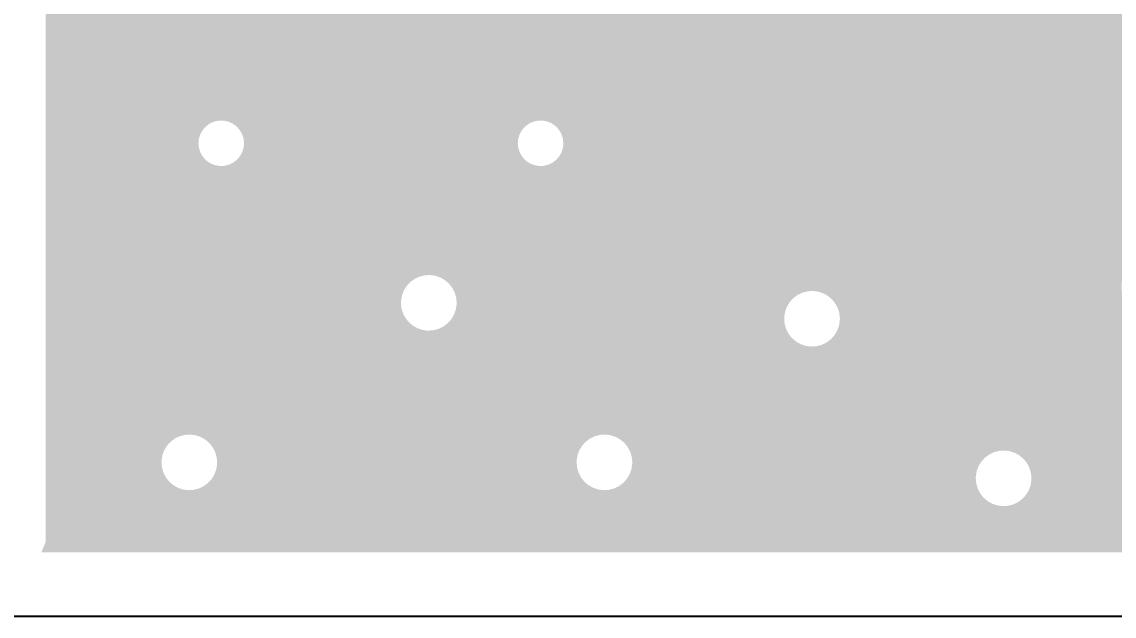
# Model space of a CAD drawing. Extents: x 295 to 953, y 10 to 290.
# Drawn here: x 565.7 to 622.2, y 71 to 101.8 of the extents above; entities that cross this region are included whole.
import ezdxf

# ---------------------------------------------------------------- set-up
doc = ezdxf.new("R2010")
doc.units = 0
doc.header["$LTSCALE"] = 5
doc.header["$MEASUREMENT"] = 0
doc.layers.add('6', color=6, linetype='CONTINUOUS', lineweight=13)
doc.layers.add('PWR1', color=7, linetype='CONTINUOUS')
doc.styles.add('굴림체', font='')
doc.styles.get('굴림체').set_extended_font_data('GulimChe')

msp = doc.modelspace()

# ---------------------------------------------------------------- linework, layer by layer
at = {"layer": 'PWR1'}
msp.add_line((529.277, 71), (763.276, 71), dxfattribs=at)
for points in [[(566.926, 96.642), (566.926, 102.389), (716.177, 96.642), (716.177, 102.389)], [(566.926, 96.638), (566.926, 96.642), (575.861, 96.638), (576.111, 96.642)], [(566.926, 96.581), (566.926, 96.638), (575.619, 96.581), (575.861, 96.638)], [(566.926, 96.474), (566.926, 96.581), (575.393, 96.474), (575.619, 96.581)], [(576.133, 96.638), (576.111, 96.642), (592.371, 96.638), (592.621, 96.642)], [(576.355, 96.594), (576.133, 96.638), (592.185, 96.594), (592.371, 96.638)], [(576.385, 96.581), (576.355, 96.594), (592.129, 96.581), (592.185, 96.594)], [(576.584, 96.496), (576.385, 96.581), (591.948, 96.496), (592.129, 96.581)], [(592.865, 96.594), (592.621, 96.642), (716.177, 96.594), (716.177, 96.642)], [(593.094, 96.496), (592.865, 96.594), (716.177, 96.496), (716.177, 96.594)], [(566.926, 96.323), (566.926, 96.474), (575.196, 96.323), (575.393, 96.474)], [(566.926, 96.133), (566.926, 96.323), (575.034, 96.133), (575.196, 96.323)], [(566.926, 95.914), (566.926, 96.133), (574.916, 95.914), (575.034, 96.133)], [(576.614, 96.474), (576.584, 96.496), (591.903, 96.474), (591.948, 96.496)], [(576.787, 96.351), (576.614, 96.474), (591.742, 96.351), (591.903, 96.474)], [(576.813, 96.323), (576.787, 96.351), (591.706, 96.323), (591.742, 96.351)], [(576.956, 96.167), (576.813, 96.323), (591.573, 96.167), (591.706, 96.323)], [(576.975, 96.133), (576.956, 96.167), (591.544, 96.133), (591.573, 96.167)], [(577.081, 95.952), (576.975, 96.133), (591.446, 95.952), (591.544, 96.133)], [(593.297, 96.351), (593.094, 96.496), (716.177, 96.351), (716.177, 96.496)], [(593.466, 96.167), (593.297, 96.351), (716.177, 96.167), (716.177, 96.351)], [(593.591, 95.952), (593.466, 96.167), (716.177, 95.952), (716.177, 96.167)], [(566.926, 95.675), (566.926, 95.914), (574.846, 95.675), (574.916, 95.914)], [(566.926, 95.468), (566.926, 95.675), (574.828, 95.468), (574.846, 95.675)], [(566.926, 95.22), (566.926, 95.468), (574.854, 95.22), (574.828, 95.468)], [(577.094, 95.914), (577.081, 95.952), (591.426, 95.914), (591.446, 95.952)], [(577.159, 95.716), (577.094, 95.914), (591.368, 95.716), (591.426, 95.914)], [(577.164, 95.675), (577.159, 95.716), (591.356, 95.675), (591.368, 95.716)], [(577.186, 95.468), (577.164, 95.675), (591.338, 95.468), (591.356, 95.675)], [(577.167, 95.261), (577.186, 95.468), (591.36, 95.261), (591.338, 95.468)], [(593.669, 95.716), (593.591, 95.952), (716.177, 95.716), (716.177, 95.952)], [(593.696, 95.468), (593.669, 95.716), (716.177, 95.468), (716.177, 95.716)], [(593.677, 95.261), (593.696, 95.468), (716.177, 95.261), (716.177, 95.468)], [(566.926, 94.983), (566.926, 95.22), (574.932, 94.983), (574.854, 95.22)], [(566.926, 94.768), (566.926, 94.983), (575.058, 94.768), (574.932, 94.983)], [(576.98, 94.802), (577.077, 94.983), (591.548, 94.802), (591.442, 94.983)], [(577.077, 94.983), (577.098, 95.022), (591.442, 94.983), (591.43, 95.022)], [(577.098, 95.022), (577.155, 95.22), (591.43, 95.022), (591.364, 95.22)], [(577.155, 95.22), (577.167, 95.261), (591.364, 95.22), (591.36, 95.261)], [(593.49, 94.802), (593.608, 95.022), (716.177, 94.802), (716.177, 95.022)], [(593.608, 95.022), (593.677, 95.261), (716.177, 95.022), (716.177, 95.261)], [(566.926, 94.584), (566.926, 94.768), (575.226, 94.584), (575.058, 94.768)], [(566.926, 94.44), (566.926, 94.584), (575.429, 94.44), (575.226, 94.584)], [(566.926, 94.342), (566.926, 94.44), (575.658, 94.342), (575.429, 94.44)], [(566.926, 94.294), (566.926, 94.342), (575.903, 94.294), (575.658, 94.342)], [(576.152, 94.298), (576.339, 94.342), (592.391, 94.298), (592.168, 94.342)], [(576.339, 94.342), (576.395, 94.355), (592.168, 94.342), (592.138, 94.355)], [(576.395, 94.355), (576.575, 94.44), (592.138, 94.355), (591.939, 94.44)], [(576.575, 94.44), (576.62, 94.461), (591.939, 94.44), (591.91, 94.461)], [(576.62, 94.461), (576.781, 94.584), (591.91, 94.461), (591.736, 94.584)], [(576.781, 94.584), (576.818, 94.613), (591.736, 94.584), (591.71, 94.613)], [(576.818, 94.613), (576.951, 94.768), (591.71, 94.613), (591.568, 94.768)], [(576.951, 94.768), (576.98, 94.802), (591.568, 94.768), (591.548, 94.802)], [(592.662, 94.298), (592.905, 94.355), (716.177, 94.298), (716.177, 94.355)], [(592.905, 94.355), (593.13, 94.461), (716.177, 94.355), (716.177, 94.461)], [(593.13, 94.461), (593.328, 94.613), (716.177, 94.461), (716.177, 94.613)], [(593.328, 94.613), (593.49, 94.802), (716.177, 94.613), (716.177, 94.802)], [(566.926, 92.991), (566.926, 94.294), (716.177, 92.991), (716.177, 94.294)], [(575.903, 94.294), (576.152, 94.298), (592.413, 94.294), (592.391, 94.298)], [(592.413, 94.294), (592.662, 94.298), (716.177, 94.294), (716.177, 94.298)], [(566.926, 90.515), (566.926, 92.991), (716.177, 90.515), (716.177, 92.991)], [(566.926, 90.511), (566.926, 90.515), (641.079, 90.511), (641.193, 90.515)], [(566.926, 90.502), (566.926, 90.511), (640.965, 90.502), (641.079, 90.511)], [(566.926, 90.487), (566.926, 90.502), (640.852, 90.487), (640.965, 90.502)], [(566.926, 90.467), (566.926, 90.487), (640.739, 90.467), (640.852, 90.487)], [(566.926, 90.443), (566.926, 90.467), (640.627, 90.443), (640.739, 90.467)], [(566.926, 90.413), (566.926, 90.443), (640.517, 90.413), (640.627, 90.443)], [(566.926, 90.378), (566.926, 90.413), (640.408, 90.378), (640.517, 90.413)], [(566.926, 90.337), (566.926, 90.378), (640.301, 90.337), (640.408, 90.378)], [(566.926, 90.293), (566.926, 90.337), (640.196, 90.293), (640.301, 90.337)], [(566.926, 90.243), (566.926, 90.293), (640.093, 90.243), (640.196, 90.293)], [(566.926, 90.198), (566.926, 90.243), (640.01, 90.198), (640.093, 90.243)], [(566.926, 90.174), (566.926, 90.198), (624.388, 90.174), (624.725, 90.198)], [(566.926, 90.097), (566.926, 90.174), (624.059, 90.097), (624.388, 90.174)], [(566.926, 89.97), (566.926, 90.097), (623.747, 89.97), (624.059, 90.097)], [(566.926, 89.796), (566.926, 89.97), (623.457, 89.796), (623.747, 89.97)], [(566.926, 89.58), (566.926, 89.796), (623.199, 89.58), (623.457, 89.796)], [(566.926, 89.325), (566.926, 89.58), (622.977, 89.325), (623.199, 89.58)], [(566.926, 89.039), (566.926, 89.325), (622.798, 89.039), (622.977, 89.325)], [(566.926, 88.729), (566.926, 89.039), (622.665, 88.729), (622.798, 89.039)], [(566.926, 88.651), (566.926, 88.729), (622.646, 88.651), (622.665, 88.729)], [(566.926, 88.635), (566.926, 88.651), (586.518, 88.635), (586.793, 88.651)], [(566.926, 88.567), (566.926, 88.635), (586.251, 88.567), (586.518, 88.635)], [(566.926, 88.45), (566.926, 88.567), (586.002, 88.45), (586.251, 88.567)], [(566.926, 88.287), (566.926, 88.45), (585.779, 88.287), (586.002, 88.45)], [(566.926, 88.084), (566.926, 88.287), (585.592, 88.084), (585.779, 88.287)], [(587.066, 88.615), (586.793, 88.651), (622.636, 88.615), (622.646, 88.651)], [(587.327, 88.527), (587.066, 88.615), (622.614, 88.527), (622.636, 88.615)], [(587.547, 88.402), (587.327, 88.527), (622.583, 88.402), (622.614, 88.527)], [(587.566, 88.391), (587.547, 88.402), (622.582, 88.391), (622.583, 88.402)], [(587.775, 88.211), (587.566, 88.391), (622.566, 88.211), (622.582, 88.391)], [(587.913, 88.038), (587.775, 88.211), (622.552, 88.038), (622.566, 88.211)], [(566.926, 87.85), (566.926, 88.084), (585.447, 87.85), (585.592, 88.084)], [(566.926, 87.593), (566.926, 87.85), (585.35, 87.593), (585.447, 87.85)], [(566.926, 87.321), (566.926, 87.593), (585.303, 87.321), (585.35, 87.593)], [(587.947, 87.996), (587.913, 88.038), (622.555, 87.996), (622.552, 88.038)], [(588.035, 87.826), (587.947, 87.996), (622.568, 87.826), (622.555, 87.996)], [(588.043, 87.81), (588.035, 87.826), (606.33, 87.81), (606.605, 87.826)], [(588.073, 87.751), (588.043, 87.81), (606.099, 87.751), (606.33, 87.81)], [(588.076, 87.742), (588.073, 87.751), (606.063, 87.742), (606.099, 87.751)], [(588.111, 87.624), (588.076, 87.742), (605.814, 87.624), (606.063, 87.742)], [(588.152, 87.487), (588.111, 87.624), (605.627, 87.487), (605.814, 87.624)], [(606.878, 87.789), (606.605, 87.826), (622.571, 87.789), (622.568, 87.826)], [(607.137, 87.702), (606.878, 87.789), (622.578, 87.702), (622.571, 87.789)], [(607.139, 87.701), (607.137, 87.702), (622.578, 87.701), (622.578, 87.702)], [(607.378, 87.565), (607.139, 87.701), (622.611, 87.565), (622.578, 87.701)], [(607.587, 87.386), (607.378, 87.565), (622.654, 87.386), (622.611, 87.565)], [(566.926, 87.213), (566.926, 87.321), (585.299, 87.213), (585.303, 87.321)], [(566.926, 86.939), (566.926, 87.213), (585.325, 86.939), (585.299, 87.213)], [(588.127, 86.833), (588.16, 87.025), (605.187, 86.833), (605.259, 87.025)], [(588.154, 87.461), (588.152, 87.487), (605.591, 87.461), (605.627, 87.487)], [(588.174, 87.259), (588.154, 87.461), (605.404, 87.259), (605.591, 87.461)], [(588.16, 87.025), (588.174, 87.104), (605.259, 87.025), (605.309, 87.104)], [(588.178, 87.213), (588.174, 87.259), (605.376, 87.213), (605.404, 87.259)], [(588.174, 87.104), (588.178, 87.213), (605.309, 87.104), (605.376, 87.213)], [(607.597, 87.374), (607.587, 87.386), (622.657, 87.374), (622.654, 87.386)], [(607.759, 87.17), (607.597, 87.374), (622.741, 87.17), (622.657, 87.374)], [(607.815, 87.062), (607.759, 87.17), (622.785, 87.062), (622.741, 87.17)], [(607.885, 86.926), (607.815, 87.062), (622.868, 86.926), (622.785, 87.062)], [(566.926, 86.674), (566.926, 86.939), (585.403, 86.674), (585.325, 86.939)], [(566.926, 86.43), (566.926, 86.674), (585.53, 86.43), (585.403, 86.674)], [(566.926, 86.214), (566.926, 86.43), (585.701, 86.214), (585.53, 86.43)], [(587.913, 86.387), (587.98, 86.496), (605.111, 86.387), (605.115, 86.496)], [(587.98, 86.496), (588.029, 86.575), (605.115, 86.496), (605.128, 86.575)], [(588.029, 86.575), (588.102, 86.767), (605.128, 86.575), (605.162, 86.767)], [(588.102, 86.767), (588.127, 86.833), (605.162, 86.767), (605.187, 86.833)], [(607.931, 86.773), (607.885, 86.926), (622.961, 86.773), (622.868, 86.926)], [(607.964, 86.662), (607.931, 86.773), (623.056, 86.662), (622.961, 86.773)], [(607.978, 86.516), (607.964, 86.662), (623.179, 86.516), (623.056, 86.662)], [(607.99, 86.387), (607.978, 86.516), (623.329, 86.387), (623.179, 86.516)], [(566.926, 86.035), (566.926, 86.214), (585.91, 86.035), (585.701, 86.214)], [(566.926, 85.899), (566.926, 86.035), (586.15, 85.899), (585.91, 86.035)], [(566.926, 85.811), (566.926, 85.899), (586.411, 85.811), (586.15, 85.899)], [(586.959, 85.79), (587.189, 85.849), (605.246, 85.79), (605.215, 85.849)], [(587.189, 85.849), (587.226, 85.858), (605.215, 85.849), (605.212, 85.858)], [(587.226, 85.858), (587.475, 85.976), (605.212, 85.858), (605.178, 85.976)], [(587.475, 85.976), (587.662, 86.113), (605.178, 85.976), (605.137, 86.113)], [(587.662, 86.113), (587.697, 86.139), (605.137, 86.113), (605.134, 86.139)], [(587.697, 86.139), (587.884, 86.341), (605.134, 86.139), (605.115, 86.341)], [(587.884, 86.341), (587.913, 86.387), (605.115, 86.341), (605.111, 86.387)], [(607.864, 85.809), (607.883, 85.861), (640.143, 85.809), (640.041, 85.861)], [(607.883, 85.861), (607.89, 85.879), (640.041, 85.861), (640.01, 85.879)], [(607.89, 85.879), (607.901, 85.907), (624.698, 85.879), (624.361, 85.907)], [(607.901, 85.907), (607.931, 85.988), (624.361, 85.907), (624.034, 85.988)], [(607.931, 85.988), (607.939, 86.007), (624.034, 85.988), (623.987, 86.007)], [(607.939, 86.007), (607.958, 86.119), (623.987, 86.007), (623.722, 86.119)], [(607.958, 86.119), (607.986, 86.279), (623.722, 86.119), (623.463, 86.279)], [(607.986, 86.279), (607.987, 86.296), (623.463, 86.279), (623.435, 86.296)], [(607.987, 86.296), (607.99, 86.387), (623.435, 86.296), (623.329, 86.387)], [(566.926, 85.774), (566.926, 85.811), (586.684, 85.774), (586.411, 85.811)], [(566.926, 85.604), (566.926, 85.774), (605.342, 85.604), (605.254, 85.774)], [(566.926, 85.389), (566.926, 85.604), (605.513, 85.389), (605.342, 85.604)], [(566.926, 85.209), (566.926, 85.389), (605.722, 85.209), (605.513, 85.389)], [(586.684, 85.774), (586.959, 85.79), (605.254, 85.774), (605.246, 85.79)], [(607.42, 85.248), (607.509, 85.313), (703.084, 85.248), (702.928, 85.313)], [(607.509, 85.313), (607.57, 85.379), (702.928, 85.313), (702.772, 85.379)], [(607.57, 85.379), (607.696, 85.516), (702.772, 85.379), (702.551, 85.516)], [(607.696, 85.516), (607.721, 85.556), (702.551, 85.516), (702.485, 85.556)], [(607.721, 85.556), (607.725, 85.562), (702.485, 85.556), (702.479, 85.562)], [(607.725, 85.562), (607.726, 85.563), (641.249, 85.562), (641.135, 85.563)], [(607.726, 85.563), (607.73, 85.57), (641.135, 85.563), (641.021, 85.57)], [(607.73, 85.57), (607.737, 85.582), (641.021, 85.57), (640.907, 85.582)], [(607.737, 85.582), (607.748, 85.599), (640.907, 85.582), (640.794, 85.599)], [(607.748, 85.599), (607.762, 85.621), (640.794, 85.599), (640.682, 85.621)], [(607.762, 85.621), (607.779, 85.649), (640.682, 85.621), (640.571, 85.649)], [(607.779, 85.649), (607.799, 85.681), (640.571, 85.649), (640.461, 85.681)], [(607.799, 85.681), (607.822, 85.719), (640.461, 85.681), (640.353, 85.719)], [(607.822, 85.719), (607.841, 85.75), (640.353, 85.719), (640.276, 85.75)], [(607.841, 85.75), (607.846, 85.762), (640.276, 85.75), (640.247, 85.762)], [(607.846, 85.762), (607.864, 85.809), (640.247, 85.762), (640.143, 85.809)], [(566.926, 85.073), (566.926, 85.209), (605.962, 85.073), (605.722, 85.209)], [(566.926, 84.985), (566.926, 85.073), (606.223, 84.985), (605.962, 85.073)], [(566.926, 84.949), (566.926, 84.985), (606.496, 84.949), (606.223, 84.985)], [(566.926, 82.854), (566.926, 84.949), (716.177, 82.854), (716.177, 84.949)], [(606.496, 84.949), (606.771, 84.965), (716.177, 84.949), (716.177, 84.965)], [(606.771, 84.965), (607.038, 85.033), (716.177, 84.965), (716.177, 85.033)], [(607.038, 85.033), (607.263, 85.139), (716.177, 85.033), (716.177, 85.139)], [(607.263, 85.139), (607.287, 85.15), (703.748, 85.139), (703.615, 85.15)], [(607.287, 85.15), (607.311, 85.168), (703.615, 85.15), (703.411, 85.168)], [(607.311, 85.168), (607.42, 85.248), (703.411, 85.168), (703.084, 85.248)], [(566.926, 82.83), (566.926, 82.854), (703.438, 82.83), (703.775, 82.854)], [(566.926, 82.753), (566.926, 82.83), (703.109, 82.753), (703.438, 82.83)], [(566.926, 82.627), (566.926, 82.753), (702.796, 82.627), (703.109, 82.753)], [(566.926, 82.453), (566.926, 82.627), (702.507, 82.453), (702.796, 82.627)], [(566.926, 82.236), (566.926, 82.453), (702.249, 82.236), (702.507, 82.453)], [(566.926, 81.981), (566.926, 82.236), (702.027, 81.981), (702.249, 82.236)], [(566.926, 81.696), (566.926, 81.981), (701.848, 81.696), (702.027, 81.981)], [(566.926, 81.385), (566.926, 81.696), (701.715, 81.385), (701.848, 81.696)], [(566.926, 81.058), (566.926, 81.385), (701.632, 81.058), (701.715, 81.385)], [(566.926, 80.695), (566.926, 81.058), (701.602, 80.695), (701.632, 81.058)], [(566.926, 80.396), (566.926, 80.695), (701.625, 80.396), (701.602, 80.695)], [(566.926, 80.38), (566.926, 80.396), (574.135, 80.38), (574.41, 80.396)], [(566.926, 80.312), (566.926, 80.38), (573.868, 80.312), (574.135, 80.38)], [(566.926, 80.195), (566.926, 80.312), (573.619, 80.195), (573.868, 80.312)], [(566.926, 80.032), (566.926, 80.195), (573.397, 80.032), (573.619, 80.195)], [(574.529, 80.38), (574.41, 80.396), (595.598, 80.38), (595.873, 80.396)], [(574.683, 80.36), (574.529, 80.38), (595.517, 80.36), (595.598, 80.38)], [(574.824, 80.312), (574.683, 80.36), (595.331, 80.312), (595.517, 80.36)], [(574.944, 80.272), (574.824, 80.312), (595.245, 80.272), (595.331, 80.312)], [(575.08, 80.195), (574.944, 80.272), (595.082, 80.195), (595.245, 80.272)], [(575.184, 80.136), (575.08, 80.195), (595.002, 80.136), (595.082, 80.195)], [(596.146, 80.36), (595.873, 80.396), (701.628, 80.36), (701.625, 80.396)], [(596.151, 80.358), (596.146, 80.36), (701.628, 80.358), (701.628, 80.36)], [(596.407, 80.272), (596.151, 80.358), (701.649, 80.272), (701.628, 80.358)], [(596.647, 80.136), (596.407, 80.272), (701.681, 80.136), (701.649, 80.272)], [(566.926, 79.829), (566.926, 80.032), (573.21, 79.829), (573.397, 80.032)], [(566.926, 79.595), (566.926, 79.829), (573.065, 79.595), (573.21, 79.829)], [(575.305, 80.032), (575.184, 80.136), (594.86, 80.032), (595.002, 80.136)], [(575.393, 79.956), (575.305, 80.032), (594.79, 79.956), (594.86, 80.032)], [(575.494, 79.829), (575.393, 79.956), (594.673, 79.829), (594.79, 79.956)], [(575.564, 79.741), (575.494, 79.829), (594.618, 79.741), (594.673, 79.829)], [(575.64, 79.595), (575.564, 79.741), (594.528, 79.595), (594.618, 79.741)], [(596.77, 80.03), (596.647, 80.136), (701.707, 80.03), (701.681, 80.136)], [(596.856, 79.956), (596.77, 80.03), (701.737, 79.956), (701.707, 80.03)], [(597.027, 79.741), (596.856, 79.956), (701.826, 79.741), (701.737, 79.956)], [(597.039, 79.718), (597.027, 79.741), (701.835, 79.718), (701.826, 79.741)], [(597.115, 79.571), (597.039, 79.718), (701.925, 79.571), (701.835, 79.718)], [(566.926, 79.338), (566.926, 79.595), (572.967, 79.338), (573.065, 79.595)], [(566.926, 79.066), (566.926, 79.338), (572.92, 79.066), (572.967, 79.338)], [(566.926, 78.958), (566.926, 79.066), (572.916, 78.958), (572.92, 79.066)], [(575.691, 79.496), (575.64, 79.595), (594.49, 79.496), (594.528, 79.595)], [(575.738, 79.338), (575.691, 79.496), (594.43, 79.338), (594.49, 79.496)], [(575.769, 79.232), (575.738, 79.338), (594.412, 79.232), (594.43, 79.338)], [(575.785, 79.066), (575.769, 79.232), (594.383, 79.066), (594.412, 79.232)], [(575.795, 78.958), (575.785, 79.066), (594.379, 78.958), (594.383, 79.066)], [(597.123, 79.555), (597.115, 79.571), (616.236, 79.555), (616.511, 79.571)], [(597.154, 79.496), (597.123, 79.555), (616.005, 79.496), (616.236, 79.555)], [(597.157, 79.487), (597.154, 79.496), (615.969, 79.487), (616.005, 79.496)], [(597.192, 79.369), (597.157, 79.487), (615.72, 79.369), (615.969, 79.487)], [(597.232, 79.232), (597.192, 79.369), (615.533, 79.232), (615.72, 79.369)], [(597.235, 79.206), (597.232, 79.232), (615.497, 79.206), (615.533, 79.232)], [(597.254, 79.004), (597.235, 79.206), (615.31, 79.004), (615.497, 79.206)], [(616.63, 79.555), (616.511, 79.571), (633.571, 79.555), (633.846, 79.571)], [(616.784, 79.534), (616.63, 79.555), (633.49, 79.534), (633.571, 79.555)], [(616.924, 79.487), (616.784, 79.534), (633.304, 79.487), (633.49, 79.534)], [(617.045, 79.446), (616.924, 79.487), (633.218, 79.446), (633.304, 79.487)], [(617.18, 79.369), (617.045, 79.446), (633.055, 79.369), (633.218, 79.446)], [(617.284, 79.31), (617.18, 79.369), (632.975, 79.31), (633.055, 79.369)], [(617.405, 79.206), (617.284, 79.31), (632.833, 79.206), (632.975, 79.31)], [(617.493, 79.131), (617.405, 79.206), (632.763, 79.131), (632.833, 79.206)], [(617.594, 79.004), (617.493, 79.131), (632.646, 79.004), (632.763, 79.131)], [(566.926, 78.684), (566.926, 78.958), (572.942, 78.684), (572.916, 78.958)], [(566.926, 78.419), (566.926, 78.684), (573.021, 78.419), (572.942, 78.684)], [(575.684, 78.419), (575.744, 78.578), (594.484, 78.419), (594.437, 78.578)], [(575.744, 78.578), (575.763, 78.684), (594.437, 78.578), (594.405, 78.684)], [(575.763, 78.684), (575.791, 78.849), (594.405, 78.684), (594.39, 78.849)], [(575.791, 78.849), (575.795, 78.958), (594.39, 78.849), (594.379, 78.958)], [(597.11, 78.32), (597.182, 78.512), (615.034, 78.32), (615.068, 78.512)], [(597.182, 78.512), (597.207, 78.578), (615.068, 78.512), (615.093, 78.578)], [(597.207, 78.578), (597.241, 78.77), (615.093, 78.578), (615.165, 78.77)], [(597.241, 78.77), (597.254, 78.849), (615.165, 78.77), (615.215, 78.849)], [(597.258, 78.958), (597.254, 79.004), (615.282, 78.958), (615.31, 79.004)], [(597.254, 78.849), (597.258, 78.958), (615.215, 78.849), (615.282, 78.958)], [(617.665, 78.915), (617.594, 79.004), (632.591, 78.915), (632.646, 79.004)], [(617.74, 78.77), (617.665, 78.915), (632.501, 78.77), (632.591, 78.915)], [(617.791, 78.671), (617.74, 78.77), (632.463, 78.671), (632.501, 78.77)], [(617.838, 78.512), (617.791, 78.671), (632.403, 78.512), (632.463, 78.671)], [(617.87, 78.407), (617.838, 78.512), (632.385, 78.407), (632.403, 78.512)], [(566.926, 78.175), (566.926, 78.419), (573.148, 78.175), (573.021, 78.419)], [(566.926, 77.959), (566.926, 78.175), (573.319, 77.959), (573.148, 78.175)], [(566.926, 77.78), (566.926, 77.959), (573.528, 77.78), (573.319, 77.959)], [(575.315, 77.884), (575.384, 77.959), (594.87, 77.884), (594.782, 77.959)], [(575.384, 77.959), (575.502, 78.086), (594.782, 77.959), (594.681, 78.086)], [(575.502, 78.086), (575.557, 78.175), (594.681, 78.086), (594.611, 78.175)], [(575.557, 78.175), (575.647, 78.32), (594.611, 78.175), (594.535, 78.32)], [(575.647, 78.32), (575.684, 78.419), (594.535, 78.32), (594.484, 78.419)], [(596.778, 77.884), (596.965, 78.086), (615.04, 77.884), (615.021, 78.086)], [(596.965, 78.086), (596.993, 78.132), (615.021, 78.086), (615.017, 78.132)], [(596.993, 78.132), (597.06, 78.241), (615.017, 78.132), (615.021, 78.241)], [(597.06, 78.241), (597.11, 78.32), (615.021, 78.241), (615.034, 78.32)], [(617.863, 77.858), (617.892, 78.024), (632.378, 77.858), (632.363, 78.024)], [(617.886, 78.241), (617.87, 78.407), (632.356, 78.241), (632.385, 78.407)], [(617.896, 78.132), (617.886, 78.241), (632.352, 78.132), (632.356, 78.241)], [(617.892, 78.024), (617.896, 78.132), (632.363, 78.024), (632.352, 78.132)], [(566.926, 77.644), (566.926, 77.78), (573.767, 77.644), (573.528, 77.78)], [(566.926, 77.556), (566.926, 77.644), (574.029, 77.556), (573.767, 77.644)], [(566.926, 77.519), (566.926, 77.556), (574.302, 77.519), (574.029, 77.556)], [(566.926, 77.349), (566.926, 77.519), (615.248, 77.349), (615.16, 77.519)], [(574.302, 77.519), (574.577, 77.535), (595.765, 77.519), (595.645, 77.535)], [(574.577, 77.535), (574.658, 77.556), (595.645, 77.535), (595.492, 77.556)], [(574.658, 77.556), (574.843, 77.603), (595.492, 77.556), (595.351, 77.603)], [(574.843, 77.603), (574.929, 77.644), (595.351, 77.603), (595.23, 77.644)], [(574.929, 77.644), (575.093, 77.721), (595.23, 77.644), (595.095, 77.721)], [(575.093, 77.721), (575.173, 77.78), (595.095, 77.721), (594.991, 77.78)], [(575.173, 77.78), (575.315, 77.884), (594.991, 77.78), (594.87, 77.884)], [(595.765, 77.519), (596.04, 77.535), (615.16, 77.519), (615.152, 77.535)], [(596.04, 77.535), (596.27, 77.594), (615.152, 77.535), (615.121, 77.594)], [(596.27, 77.594), (596.306, 77.603), (615.121, 77.594), (615.118, 77.603)], [(596.306, 77.603), (596.556, 77.721), (615.118, 77.603), (615.084, 77.721)], [(596.556, 77.721), (596.742, 77.858), (615.084, 77.721), (615.043, 77.858)], [(596.742, 77.858), (596.778, 77.884), (615.043, 77.858), (615.04, 77.884)], [(617.657, 77.349), (617.747, 77.495), (632.584, 77.349), (632.508, 77.495)], [(617.747, 77.495), (617.785, 77.594), (632.508, 77.495), (632.457, 77.594)], [(617.785, 77.594), (617.845, 77.752), (632.457, 77.594), (632.41, 77.752)], [(617.845, 77.752), (617.863, 77.858), (632.41, 77.752), (632.378, 77.858)], [(566.926, 77.134), (566.926, 77.349), (615.419, 77.134), (615.248, 77.349)], [(566.926, 76.954), (566.926, 77.134), (615.628, 76.954), (615.419, 77.134)], [(566.926, 76.818), (566.926, 76.954), (615.868, 76.818), (615.628, 76.954)], [(566.926, 76.73), (566.926, 76.818), (616.129, 76.73), (615.868, 76.818)], [(616.944, 76.778), (617.03, 76.818), (633.324, 76.778), (633.203, 76.818)], [(617.03, 76.818), (617.193, 76.895), (633.203, 76.818), (633.068, 76.895)], [(617.193, 76.895), (617.273, 76.954), (633.068, 76.895), (632.964, 76.954)], [(617.273, 76.954), (617.415, 77.058), (632.964, 76.954), (632.843, 77.058)], [(617.415, 77.058), (617.485, 77.134), (632.843, 77.058), (632.755, 77.134)], [(617.485, 77.134), (617.602, 77.261), (632.755, 77.134), (632.654, 77.261)], [(617.602, 77.261), (617.657, 77.349), (632.654, 77.261), (632.584, 77.349)], [(566.926, 76.694), (566.926, 76.73), (616.402, 76.694), (616.129, 76.73)], [(566.926, 76.524), (566.926, 76.694), (651.57, 76.524), (651.482, 76.694)], [(566.926, 76.308), (566.926, 76.524), (651.741, 76.308), (651.57, 76.524)], [(566.926, 76.129), (566.926, 76.308), (651.95, 76.129), (651.741, 76.308)], [(616.402, 76.694), (616.677, 76.71), (633.738, 76.694), (633.618, 76.71)], [(616.677, 76.71), (616.758, 76.73), (633.618, 76.71), (633.465, 76.73)], [(616.758, 76.73), (616.944, 76.778), (633.465, 76.73), (633.324, 76.778)], [(566.926, 75.993), (566.926, 76.129), (652.19, 75.993), (651.95, 76.129)], [(566.926, 75.905), (566.926, 75.993), (652.451, 75.905), (652.19, 75.993)], [(566.926, 75.868), (566.926, 75.905), (652.724, 75.868), (652.451, 75.905)], [(566.926, 74.863), (566.926, 75.868), (716.177, 74.863), (716.177, 75.868)], [(566.705, 74.303), (566.913, 74.799), (716.177, 74.303), (716.177, 74.799)], [(566.913, 74.799), (566.926, 74.863), (716.177, 74.799), (716.177, 74.863)], [(566.705, 74.302), (566.705, 74.303), (716.176, 74.302), (716.177, 74.303)]]:
    msp.add_solid(points, dxfattribs=at)

# ---------------------------------------------------------------- texts
at = {"layer": '6', "color": 4, "insert": (573.671, 73.538), "char_height": 3, "width": 36.96202, "attachment_point": 4, "style": '굴림체'}
msp.add_mtext('{\\f굴림|b0|i0|c129;\\C7;', dxfattribs=at)

doc.saveas('drawing.dxf')
